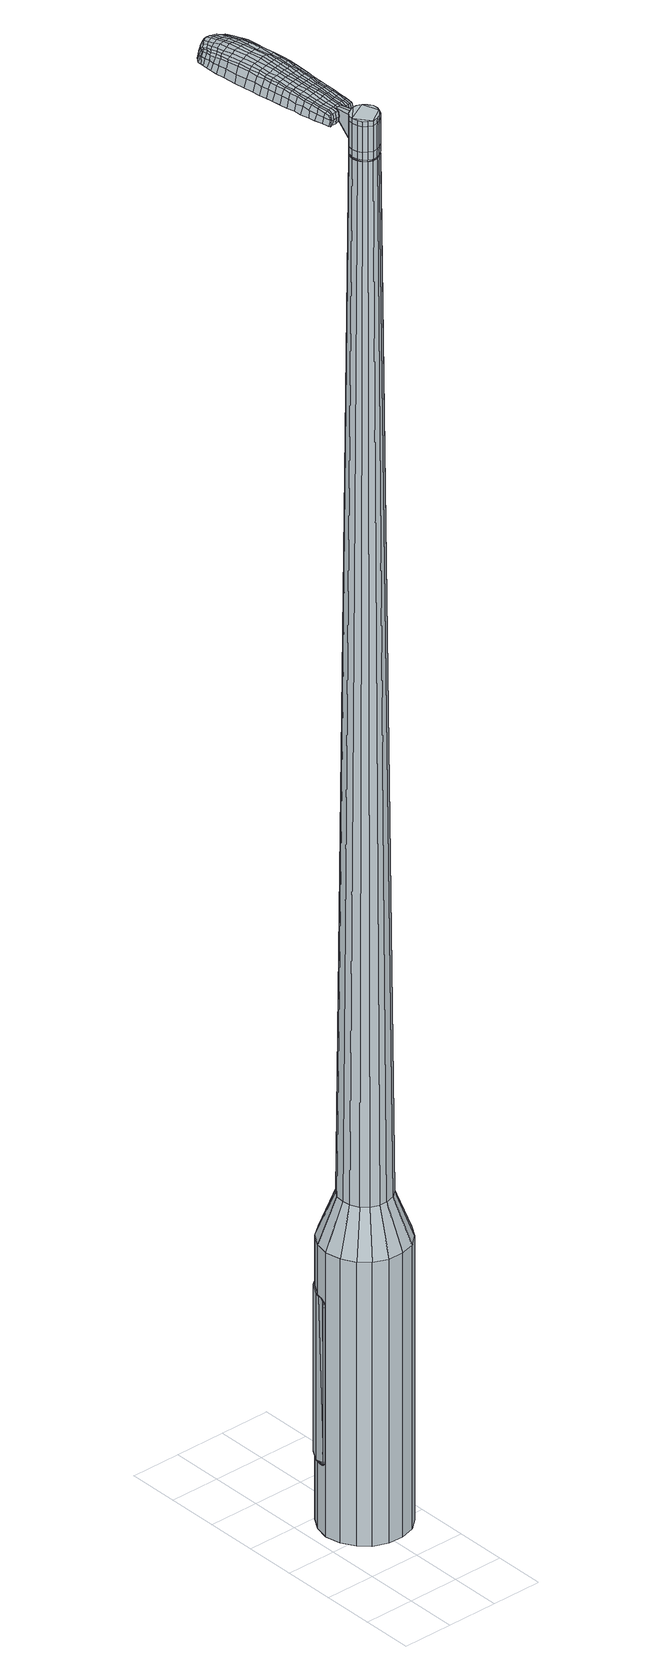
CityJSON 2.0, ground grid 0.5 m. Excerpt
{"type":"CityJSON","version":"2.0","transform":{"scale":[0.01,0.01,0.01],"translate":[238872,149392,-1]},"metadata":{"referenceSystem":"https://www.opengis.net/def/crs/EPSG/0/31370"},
"CityObjects":{
"object1":{"type":"GenericCityObject","attributes":{"cluster":950,"mean_distance_to_centroid":0.199,"new_centroid_x":238872.56,"new_centroid_y":149393.19,"mean_distance_to_camera":15.65,"H1":8.46,"H2":8.27,"Z_final":111.48,"cluster2":-1,"proj_x":238878.84,"proj_y":149392.28,"id_line":51555,"bearing_l":8.29,"distance":6.35,"orientation":"left","G_obj":98.29},"geometry":[{"type":"MultiSurface","lod":"2","boundaries":[[[0,1,2,3]],[[1,4,5,2]],[[4,6,7,5]],[[6,8,9,7]],[[8,10,11,9]],[[10,12,13,11]],[[12,14,15,13]],[[14,16,17,15]],[[16,18,19,17]],[[18,20,21,19]],[[20,22,23,21]],[[22,24,25,23]],[[24,26,27,25]],[[26,28,29,27]],[[28,30,31,29]],[[30,32,33,31]],[[32,34,35,33]],[[34,0,3,35]],[[36,37,38,39]],[[38,40,41,42]],[[41,43,42]],[[42,44,45,46]],[[45,47,46]],[[46,48,49,50]],[[49,51,50]],[[42,46,50,38]],[[50,52,39,38]],[[53,36,39]],[[2,5,7,35]],[[7,9,11,15]],[[11,13,15]],[[15,17,19,23]],[[19,21,23]],[[23,25,27,31]],[[27,29,31]],[[15,23,31,7]],[[31,33,35,7]],[[3,2,35]],[[1,0,54,55]],[[0,34,56,54]],[[34,32,57,56]],[[32,30,58,57]],[[30,28,59,58]],[[28,26,60,59]],[[26,24,61,60]],[[24,22,62,61]],[[22,20,63,62]],[[20,18,64,63]],[[18,16,65,64]],[[16,14,66,65]],[[14,12,67,66]],[[12,10,68,67]],[[10,8,69,68]],[[8,6,70,69]],[[6,4,71,70]],[[4,1,55,71]],[[55,54,72,73]],[[54,56,74,72]],[[56,57,75,74]],[[57,58,76,75]],[[58,59,77,76]],[[59,60,78,77]],[[60,61,79,78]],[[61,62,80,79]],[[62,63,81,80]],[[63,64,82,81]],[[64,65,83,82]],[[65,66,84,83]],[[66,67,85,84]],[[67,68,86,85]],[[68,69,87,86]],[[69,70,88,87]],[[70,71,89,88]],[[71,55,73,89]],[[90,91,92,93]],[[94,95,91,90]],[[96,97,95,94]],[[98,99,97,96]],[[100,101,99,98]],[[102,103,101,100]],[[104,105,103,102]],[[106,107,105,104]],[[108,109,107,106]],[[110,111,109,108]],[[83,112,111,110]],[[113,114,112,83]],[[85,115,114,113]],[[86,116,115,85]],[[117,118,116,86]],[[88,119,118,117]],[[120,121,119,88]],[[93,92,121,120]],[[122,123,124,125]],[[126,122,125,127]],[[128,126,127,129]],[[130,128,129,131]],[[132,130,131,133]],[[134,132,133,135]],[[136,134,135,137]],[[138,136,137,139]],[[140,138,139,141]],[[142,140,141,143]],[[144,142,143,145]],[[146,144,145,147]],[[148,146,147,149]],[[150,148,149,151]],[[152,150,151,153]],[[154,152,153,155]],[[73,72,90,93]],[[72,74,94,90]],[[74,75,96,94]],[[75,76,98,96]],[[76,77,100,98]],[[77,78,102,100]],[[78,79,104,102]],[[79,80,106,104]],[[80,81,108,106]],[[81,82,110,108]],[[82,83,110]],[[84,113,83]],[[84,85,113]],[[87,117,86]],[[87,88,117]],[[89,120,88]],[[89,73,93,120]],[[156,157,92,91]],[[157,158,121,92]],[[158,119,121]],[[159,118,119]],[[159,116,118]],[[160,114,115]],[[160,112,114]],[[161,111,112]],[[161,162,109,111]],[[162,163,107,109]],[[163,164,105,107]],[[164,165,103,105]],[[165,166,101,103]],[[166,167,99,101]],[[167,168,97,99]],[[168,169,95,97]],[[169,156,91,95]],[[39,52,154,170]],[[157,156,171,155]],[[53,39,170,123]],[[156,169,124,171]],[[36,53,123,122]],[[169,168,125,124]],[[37,36,122,126]],[[168,167,127,125]],[[38,37,126,128]],[[167,166,129,127]],[[40,38,128,130]],[[166,165,131,129]],[[41,40,130,132]],[[165,164,133,131]],[[43,41,132,134]],[[164,163,135,133]],[[42,43,134,136]],[[163,162,137,135]],[[44,42,136,138]],[[162,161,139,137]],[[45,44,138,140]],[[161,112,141,139]],[[47,45,140,142]],[[112,160,143,141]],[[46,47,142,144]],[[160,115,145,143]],[[48,46,144,146]],[[115,116,147,145]],[[49,48,146,148]],[[116,159,149,147]],[[51,49,148,150]],[[159,119,151,149]],[[50,51,150,152]],[[119,158,153,151]],[[52,50,152,154]],[[158,157,155,153]],[[154,155,172,173]],[[155,171,174,172]],[[171,124,175,174]],[[124,123,176,175]],[[123,170,177,176]],[[170,154,173,177]],[[178,179,180,181]],[[182,178,181,183]],[[178,182,184,185]],[[179,178,185,186]],[[187,188,189,190]],[[191,187,190,192]],[[187,191,193,194]],[[188,187,194,195]],[[196,197,198,199]],[[200,196,199,201]],[[196,200,202,203]],[[197,196,203,204]],[[205,206,207,208]],[[209,205,208,210]],[[205,209,211,212]],[[206,205,212,213]],[[214,215,216,217]],[[218,214,217,219]],[[214,218,220,221]],[[215,214,221,222]],[[223,224,225,226]],[[227,223,226,228]],[[223,227,229,230]],[[224,223,230,231]],[[232,233,234,235]],[[224,232,235,225]],[[232,224,231,236]],[[233,232,236,237]],[[238,239,240,241]],[[233,238,241,234]],[[238,233,237,242]],[[239,238,242,243]],[[244,182,183,245]],[[239,244,245,240]],[[244,239,243,246]],[[182,244,246,184]],[[247,248,249,250]],[[251,247,250,252]],[[247,251,253,254]],[[248,247,254,255]],[[256,257,258,259]],[[248,256,259,249]],[[256,248,255,260]],[[257,256,260,261]],[[262,263,264,265]],[[257,262,265,258]],[[262,257,261,266]],[[263,262,266,267]],[[268,269,270,271]],[[263,268,271,264]],[[268,263,267,272]],[[269,268,272,273]],[[274,179,186,275]],[[269,274,275,270]],[[274,269,273,276]],[[179,274,276,180]],[[277,278,279,280]],[[281,277,280,282]],[[277,281,283,284]],[[278,277,284,285]],[[286,287,288,289]],[[278,286,289,279]],[[286,278,285,290]],[[287,286,290,291]],[[292,293,294,295]],[[287,292,295,288]],[[292,287,291,296]],[[293,292,296,297]],[[298,191,192,299]],[[293,298,299,294]],[[298,293,297,300]],[[191,298,300,193]],[[301,302,303,304]],[[305,301,304,306]],[[301,305,307,308]],[[302,301,308,309]],[[310,311,312,313]],[[302,310,313,303]],[[310,302,309,314]],[[311,310,314,315]],[[316,317,318,319]],[[311,316,319,312]],[[316,311,315,320]],[[317,316,320,321]],[[322,323,324,325]],[[317,322,325,318]],[[322,317,321,326]],[[323,322,326,327]],[[328,188,195,329]],[[323,328,329,324]],[[328,323,327,330]],[[188,328,330,189]],[[331,217,216,332]],[[333,331,332,334]],[[331,333,335,336]],[[217,331,336,219]],[[337,333,334,338]],[[339,337,338,340]],[[337,339,341,342]],[[333,337,342,335]],[[343,339,340,344]],[[345,343,344,346]],[[343,345,347,348]],[[339,343,348,341]],[[349,345,346,350]],[[351,349,350,352]],[[349,351,353,354]],[[345,349,354,347]],[[355,351,352,356]],[[206,355,356,207]],[[355,206,213,357]],[[351,355,357,353]],[[358,359,204,203]],[[360,358,203,202]],[[358,360,361,362]],[[359,358,362,363]],[[364,365,363,362]],[[366,364,362,361]],[[364,366,367,368]],[[365,364,368,369]],[[370,371,369,368]],[[372,370,368,367]],[[370,372,373,374]],[[371,370,374,375]],[[376,377,375,374]],[[378,376,374,373]],[[376,378,211,209]],[[377,376,209,210]],[[379,380,381,382]],[[281,379,382,283]],[[379,281,282,383]],[[380,379,383,384]],[[385,200,201,386]],[[380,385,386,381]],[[385,380,384,387]],[[200,385,387,202]],[[388,389,390,391]],[[227,388,391,229]],[[388,227,228,392]],[[389,388,392,393]],[[394,395,396,397]],[[389,394,397,390]],[[394,389,393,398]],[[395,394,398,399]],[[400,197,204,401]],[[395,400,401,396]],[[400,395,399,402]],[[197,400,402,198]],[[403,404,405,406]],[[185,403,406,186]],[[403,185,184,407]],[[404,403,407,408]],[[409,410,411,412]],[[404,409,412,405]],[[409,404,408,413]],[[410,409,413,414]],[[415,208,207,416]],[[410,415,416,411]],[[415,410,414,417]],[[208,415,417,210]],[[418,419,420,421]],[[190,418,421,192]],[[418,190,189,422]],[[419,418,422,423]],[[424,212,211,425]],[[419,424,425,420]],[[424,419,423,426]],[[212,424,426,213]],[[427,428,429,430]],[[305,427,430,307]],[[427,305,306,431]],[[428,427,431,432]],[[433,218,219,434]],[[428,433,434,429]],[[433,428,432,435]],[[218,433,435,220]],[[436,437,438,439]],[[251,436,439,253]],[[436,251,252,440]],[[437,436,440,441]],[[442,443,444,445]],[[437,442,445,438]],[[442,437,441,446]],[[443,442,446,447]],[[448,215,222,449]],[[443,448,449,444]],[[448,443,447,450]],[[215,448,450,216]],[[451,452,441,440]],[[250,451,440,252]],[[451,250,249,453]],[[452,451,453,454]],[[455,456,447,446]],[[452,455,446,441]],[[455,452,454,457]],[[456,455,457,458]],[[459,332,216,450]],[[456,459,450,447]],[[459,456,458,460]],[[332,459,460,334]],[[461,462,463,464]],[[308,461,464,309]],[[461,308,307,430]],[[462,461,430,429]],[[465,336,335,466]],[[462,465,466,463]],[[465,462,429,434]],[[336,465,434,219]],[[467,468,454,453]],[[259,467,453,249]],[[467,259,258,469]],[[468,467,469,470]],[[471,472,458,457]],[[468,471,457,454]],[[471,468,470,473]],[[472,471,473,474]],[[475,338,334,460]],[[472,475,460,458]],[[475,472,474,476]],[[338,475,476,340]],[[477,478,479,480]],[[314,477,480,315]],[[477,314,309,464]],[[478,477,464,463]],[[481,342,341,482]],[[478,481,482,479]],[[481,478,463,466]],[[342,481,466,335]],[[483,484,470,469]],[[265,483,469,258]],[[483,265,264,485]],[[484,483,485,486]],[[487,488,474,473]],[[484,487,473,470]],[[487,484,486,489]],[[488,487,489,490]],[[491,344,340,476]],[[488,491,476,474]],[[491,488,490,492]],[[344,491,492,346]],[[493,494,495,496]],[[320,493,496,321]],[[493,320,315,480]],[[494,493,480,479]],[[497,348,347,498]],[[494,497,498,495]],[[497,494,479,482]],[[348,497,482,341]],[[499,500,486,485]],[[271,499,485,264]],[[499,271,270,501]],[[500,499,501,502]],[[503,504,490,489]],[[500,503,489,486]],[[503,500,502,505]],[[504,503,505,506]],[[507,350,346,492]],[[504,507,492,490]],[[507,504,506,508]],[[350,507,508,352]],[[509,510,511,512]],[[326,509,512,327]],[[509,326,321,496]],[[510,509,496,495]],[[513,354,353,514]],[[510,513,514,511]],[[513,510,495,498]],[[354,513,498,347]],[[515,516,502,501]],[[275,515,501,270]],[[515,275,186,406]],[[516,515,406,405]],[[517,518,506,505]],[[516,517,505,502]],[[517,516,405,412]],[[518,517,412,411]],[[519,356,352,508]],[[518,519,508,506]],[[519,518,411,416]],[[356,519,416,207]],[[520,521,423,422]],[[330,520,422,189]],[[520,330,327,512]],[[521,520,512,511]],[[522,357,213,426]],[[521,522,426,423]],[[522,521,511,514]],[[357,522,514,353]],[[523,524,384,383]],[[280,523,383,282]],[[523,280,279,525]],[[524,523,525,526]],[[527,360,202,387]],[[524,527,387,384]],[[527,524,526,528]],[[360,527,528,361]],[[529,530,531,532]],[[230,529,532,231]],[[529,230,229,391]],[[530,529,391,390]],[[533,534,535,536]],[[530,533,536,531]],[[533,530,390,397]],[[534,533,397,396]],[[537,359,363,538]],[[534,537,538,535]],[[537,534,396,401]],[[359,537,401,204]],[[539,540,526,525]],[[289,539,525,279]],[[539,289,288,541]],[[540,539,541,542]],[[543,366,361,528]],[[540,543,528,526]],[[543,540,542,544]],[[366,543,544,367]],[[545,546,547,548]],[[236,545,548,237]],[[545,236,231,532]],[[546,545,532,531]],[[549,550,551,552]],[[546,549,552,547]],[[549,546,531,536]],[[550,549,536,535]],[[553,365,369,554]],[[550,553,554,551]],[[553,550,535,538]],[[365,553,538,363]],[[555,556,542,541]],[[295,555,541,288]],[[555,295,294,557]],[[556,555,557,558]],[[559,372,367,544]],[[556,559,544,542]],[[559,556,558,560]],[[372,559,560,373]],[[561,562,563,564]],[[242,561,564,243]],[[561,242,237,548]],[[562,561,548,547]],[[565,566,567,568]],[[562,565,568,563]],[[565,562,547,552]],[[566,565,552,551]],[[569,371,375,570]],[[566,569,570,567]],[[569,566,551,554]],[[371,569,554,369]],[[571,572,558,557]],[[299,571,557,294]],[[571,299,192,421]],[[572,571,421,420]],[[573,378,373,560]],[[572,573,560,558]],[[573,572,420,425]],[[378,573,425,211]],[[574,575,408,407]],[[246,574,407,184]],[[574,246,243,564]],[[575,574,564,563]],[[576,577,414,413]],[[575,576,413,408]],[[576,575,563,568]],[[577,576,568,567]],[[578,377,210,417]],[[577,578,417,414]],[[578,577,567,570]],[[377,578,570,375]],[[579,580,581,582]],[[582,581,583,584]],[[585,583,581,586]],[[586,581,580,587]],[[588,589,590,591]],[[591,590,592,593]],[[594,592,590,595]],[[595,590,589,596]],[[597,598,599,600]],[[600,599,601,602]],[[603,601,599,604]],[[604,599,598,605]],[[606,607,608,609]],[[609,608,610,611]],[[612,610,608,613]],[[613,608,607,614]],[[615,616,617,618]],[[618,617,619,620]],[[621,619,617,622]],[[622,617,616,623]],[[624,625,626,627]],[[627,626,628,629]],[[630,628,626,631]],[[631,626,625,632]],[[633,634,635,636]],[[636,635,625,624]],[[632,625,635,637]],[[637,635,634,638]],[[639,640,641,642]],[[642,641,634,633]],[[638,634,641,643]],[[643,641,640,644]],[[584,583,645,646]],[[646,645,640,639]],[[644,640,645,647]],[[647,645,583,585]],[[648,649,650,651]],[[651,650,652,653]],[[654,652,650,655]],[[655,650,649,656]],[[657,658,659,660]],[[660,659,649,648]],[[656,649,659,661]],[[661,659,658,662]],[[663,664,665,666]],[[666,665,658,657]],[[662,658,665,667]],[[667,665,664,668]],[[669,670,671,672]],[[672,671,664,663]],[[668,664,671,673]],[[673,671,670,674]],[[587,580,675,676]],[[676,675,670,669]],[[674,670,675,677]],[[677,675,580,579]],[[678,679,680,681]],[[681,680,682,683]],[[684,682,680,685]],[[685,680,679,686]],[[687,688,689,690]],[[690,689,679,678]],[[686,679,689,691]],[[691,689,688,692]],[[693,694,695,696]],[[696,695,688,687]],[[692,688,695,697]],[[697,695,694,698]],[[593,592,699,700]],[[700,699,694,693]],[[698,694,699,701]],[[701,699,592,594]],[[702,703,704,705]],[[705,704,706,707]],[[708,706,704,709]],[[709,704,703,710]],[[711,712,713,714]],[[714,713,703,702]],[[710,703,713,715]],[[715,713,712,716]],[[717,718,719,720]],[[720,719,712,711]],[[716,712,719,721]],[[721,719,718,722]],[[723,724,725,726]],[[726,725,718,717]],[[722,718,725,727]],[[727,725,724,728]],[[596,589,729,730]],[[730,729,724,723]],[[728,724,729,731]],[[731,729,589,588]],[[615,618,732,733]],[[733,732,734,735]],[[736,734,732,737]],[[737,732,618,620]],[[735,734,738,739]],[[739,738,740,741]],[[742,740,738,743]],[[743,738,734,736]],[[741,740,744,745]],[[745,744,746,747]],[[748,746,744,749]],[[749,744,740,742]],[[747,746,750,751]],[[751,750,752,753]],[[754,752,750,755]],[[755,750,746,748]],[[753,752,756,757]],[[757,756,607,606]],[[614,607,756,758]],[[758,756,752,754]],[[605,759,760,604]],[[604,760,761,603]],[[762,761,760,763]],[[763,760,759,764]],[[764,765,766,763]],[[763,766,767,762]],[[768,767,766,769]],[[769,766,765,770]],[[770,771,772,769]],[[769,772,773,768]],[[774,773,772,775]],[[775,772,771,776]],[[776,777,778,775]],[[775,778,779,774]],[[612,779,778,610]],[[610,778,777,611]],[[780,781,782,783]],[[783,782,682,684]],[[683,682,782,784]],[[784,782,781,785]],[[602,601,786,787]],[[787,786,781,780]],[[785,781,786,788]],[[788,786,601,603]],[[789,790,791,792]],[[792,791,628,630]],[[629,628,791,793]],[[793,791,790,794]],[[795,796,797,798]],[[798,797,790,789]],[[794,790,797,799]],[[799,797,796,800]],[[605,598,801,802]],[[802,801,796,795]],[[800,796,801,803]],[[803,801,598,597]],[[804,805,806,807]],[[807,806,586,587]],[[585,586,806,808]],[[808,806,805,809]],[[810,811,812,813]],[[813,812,805,804]],[[809,805,812,814]],[[814,812,811,815]],[[606,609,816,817]],[[817,816,811,810]],[[815,811,816,818]],[[818,816,609,611]],[[819,820,821,822]],[[822,821,591,593]],[[588,591,821,823]],[[823,821,820,824]],[[612,613,825,826]],[[826,825,820,819]],[[824,820,825,827]],[[827,825,613,614]],[[828,829,830,831]],[[831,830,706,708]],[[707,706,830,832]],[[832,830,829,833]],[[620,619,834,835]],[[835,834,829,828]],[[833,829,834,836]],[[836,834,619,621]],[[837,838,839]],[[839,838,652,654]],[[653,652,838,840]],[[840,838,841]],[[842,843,844,845]],[[845,844,838,837]],[[841,838,844,846]],[[846,844,843,847]],[[623,616,848,849]],[[849,848,843,842]],[[847,843,848,850]],[[850,848,616,615]],[[841,851,852,840]],[[840,852,651,653]],[[648,651,852,853]],[[853,852,851,854]],[[847,855,856,846]],[[846,856,851,841]],[[854,851,856,857]],[[857,856,855,858]],[[615,733,859,850]],[[850,859,855,847]],[[858,855,859,860]],[[860,859,733,735]],[[861,862,863,864]],[[864,863,709,710]],[[708,709,863,831]],[[831,863,862,828]],[[736,737,865,866]],[[866,865,862,861]],[[828,862,865,835]],[[835,865,737,620]],[[854,867,853]],[[853,867,660,648]],[[657,660,867,868]],[[868,867,869]],[[858,870,871,857]],[[857,871,867,854]],[[869,867,871,872]],[[872,871,870,873]],[[735,739,874,860]],[[860,874,870,858]],[[873,870,874,875]],[[875,874,739,741]],[[876,877,878,879]],[[879,878,715,716]],[[710,715,878,864]],[[864,878,877,861]],[[742,743,880,881]],[[881,880,877,876]],[[861,877,880,866]],[[866,880,743,736]],[[869,882,883,868]],[[868,883,666,657]],[[663,666,883,884]],[[884,883,882,885]],[[873,886,887,872]],[[872,887,882,869]],[[885,882,887,888]],[[888,887,886,889]],[[741,745,890,875]],[[875,890,886,873]],[[889,886,890,891]],[[891,890,745,747]],[[892,893,894,895]],[[895,894,721,722]],[[716,721,894,879]],[[879,894,893,876]],[[748,749,896,897]],[[897,896,893,892]],[[876,893,896,881]],[[881,896,749,742]],[[885,898,899,884]],[[884,899,672,663]],[[669,672,899,900]],[[900,899,898,901]],[[889,902,903,888]],[[888,903,898,885]],[[901,898,903,904]],[[904,903,902,905]],[[747,751,906,891]],[[891,906,902,889]],[[905,902,906,907]],[[907,906,751,753]],[[908,909,910,911]],[[911,910,727,728]],[[722,727,910,895]],[[895,910,909,892]],[[754,755,912,913]],[[913,912,909,908]],[[892,909,912,897]],[[897,912,755,748]],[[901,914,915,900]],[[900,915,676,669]],[[587,676,915,807]],[[807,915,914,804]],[[905,916,917,904]],[[904,917,914,901]],[[804,914,917,813]],[[813,917,916,810]],[[753,757,918,907]],[[907,918,916,905]],[[810,916,918,817]],[[817,918,757,606]],[[824,919,920,823]],[[823,920,731,588]],[[728,731,920,911]],[[911,920,919,908]],[[614,758,921,827]],[[827,921,919,824]],[[908,919,921,913]],[[913,921,758,754]],[[785,922,923,784]],[[784,923,681,683]],[[678,681,923,924]],[[924,923,922,925]],[[603,761,926,788]],[[788,926,922,785]],[[925,922,926,927]],[[927,926,761,762]],[[928,929,930,931]],[[931,930,631,632]],[[630,631,930,792]],[[792,930,929,789]],[[932,933,934,935]],[[935,934,929,928]],[[789,929,934,798]],[[798,934,933,795]],[[764,759,936,937]],[[937,936,933,932]],[[795,933,936,802]],[[802,936,759,605]],[[925,938,939,924]],[[924,939,690,678]],[[687,690,939,940]],[[940,939,938,941]],[[762,767,942,927]],[[927,942,938,925]],[[941,938,942,943]],[[943,942,767,768]],[[944,945,946,947]],[[947,946,637,638]],[[632,637,946,931]],[[931,946,945,928]],[[948,949,950,951]],[[951,950,945,944]],[[928,945,950,935]],[[935,950,949,932]],[[770,765,952,953]],[[953,952,949,948]],[[932,949,952,937]],[[937,952,765,764]],[[941,954,955,940]],[[940,955,696,687]],[[693,696,955,956]],[[956,955,954,957]],[[768,773,958,943]],[[943,958,954,941]],[[957,954,958,959]],[[959,958,773,774]],[[960,961,962,963]],[[963,962,643,644]],[[638,643,962,947]],[[947,962,961,944]],[[964,965,966,967]],[[967,966,961,960]],[[944,961,966,951]],[[951,966,965,948]],[[776,771,968,969]],[[969,968,965,964]],[[948,965,968,953]],[[953,968,771,770]],[[957,970,971,956]],[[956,971,700,693]],[[593,700,971,822]],[[822,971,970,819]],[[774,779,972,959]],[[959,972,970,957]],[[819,970,972,826]],[[826,972,779,612]],[[809,973,974,808]],[[808,974,647,585]],[[644,647,974,963]],[[963,974,973,960]],[[815,975,976,814]],[[814,976,973,809]],[[960,973,976,967]],[[967,976,975,964]],[[611,777,977,818]],[[818,977,975,815]],[[964,975,977,969]],[[969,977,777,776]],[[579,582,181,180]],[[582,584,183,181]],[[594,595,194,193]],[[595,596,195,194]],[[597,600,199,198]],[[600,602,201,199]],[[621,622,221,220]],[[622,623,222,221]],[[624,627,226,225]],[[627,629,228,226]],[[633,636,235,234]],[[636,624,225,235]],[[639,642,241,240]],[[642,633,234,241]],[[584,646,245,183]],[[646,639,240,245]],[[654,655,254,253]],[[655,656,255,254]],[[656,661,260,255]],[[661,662,261,260]],[[662,667,266,261]],[[667,668,267,266]],[[668,673,272,267]],[[673,674,273,272]],[[674,677,276,273]],[[677,579,180,276]],[[684,685,284,283]],[[685,686,285,284]],[[686,691,290,285]],[[691,692,291,290]],[[692,697,296,291]],[[697,698,297,296]],[[698,701,300,297]],[[701,594,193,300]],[[702,705,304,303]],[[705,707,306,304]],[[711,714,313,312]],[[714,702,303,313]],[[717,720,319,318]],[[720,711,312,319]],[[723,726,325,324]],[[726,717,318,325]],[[596,730,329,195]],[[730,723,324,329]],[[780,783,382,381]],[[783,684,283,382]],[[602,787,386,201]],[[787,780,381,386]],[[629,793,392,228]],[[793,794,393,392]],[[794,799,398,393]],[[799,800,399,398]],[[800,803,402,399]],[[803,597,198,402]],[[707,832,431,306]],[[832,833,432,431]],[[833,836,435,432]],[[836,621,220,435]],[[837,839,439,438]],[[839,654,253,439]],[[842,845,445,444]],[[845,837,438,445]],[[623,849,449,222]],[[849,842,444,449]],[[978,979,980,981]],[[982,983,981,980]],[[984,985,986,987]],[[988,989,990,991]],[[979,992,993,980]],[[994,982,980,993]],[[995,984,987,996]],[[997,998,989,988]],[[992,999,1000,993]],[[1000,1001,994,993]],[[1002,995,996,1003]],[[1004,998,997,1005]],[[999,1006,1007,1000]],[[1007,1008,1001,1000]],[[1009,1002,1003,1010]],[[1011,1004,1005,1012]],[[1013,1014,1015,1016]],[[1017,1018,1014,1013]],[[1017,1019,1020,1018]],[[1019,1021,1022,1020]],[[1023,1024,1025,1026]],[[1027,1028,1024,1023]],[[1029,1030,1028,1027]],[[1031,1032,1030,1029]],[[1026,1015,1014,1023]],[[1023,1014,1018,1027]],[[1018,1020,1029,1027]],[[1020,1022,1031,1029]],[[987,986,983,982]],[[996,987,982,994]],[[1001,1003,996,994]],[[1008,1010,1003,1001]],[[988,991,985,984]],[[997,988,984,995]],[[1005,997,995,1002]],[[1012,1005,1002,1009]],[[989,1013,1016,990]],[[998,1017,1013,989]],[[1019,1017,998,1004]],[[1021,1019,1004,1011]],[[1033,1034,1035,1036]],[[1035,1037,1038,1039]],[[1035,1039,1040,1041]],[[1035,1041,1036]],[[1042,1033,1036,1043]],[[1044,1043,1036,1045]],[[1046,1045,1036]],[[1047,1035,1034,1048]],[[1049,1047,1048,1050]],[[1051,1049,1050,1052]],[[1053,1051,1052,1054]],[[1055,1053,1054,1056]],[[1056,1057,1058,1059]],[[1056,1059,1060,1061]],[[1056,1061,1062,1063]],[[1062,1064,1065,1066]],[[1062,1066,1067,1068]],[[1062,1068,1063]],[[1056,1063,1055]],[[1069,1070,1034,1033]],[[1071,1072,1037,1035]],[[1073,1074,1046,1036]],[[1070,1075,1048,1034]],[[1076,1071,1035,1047]],[[1075,1077,1050,1048]],[[1078,1076,1047,1049]],[[1077,1079,1052,1050]],[[1080,1078,1049,1051]],[[1079,1081,1054,1052]],[[1082,1080,1051,1053]],[[1081,1083,1056,1054]],[[1084,1082,1053,1055]],[[1083,1085,1057,1056]],[[1086,1087,1064,1062]],[[1088,1084,1055,1063]],[[1058,1057,1085,1089]],[[1059,1058,1089,1090]],[[1060,1059,1090,1091]],[[1061,1060,1091,1092]],[[1062,1061,1092,1086]],[[1093,1069,1033,1042]],[[1094,1093,1042,1043]],[[1095,1094,1043,1044]],[[1096,1095,1044,1045]],[[1074,1096,1045,1046]],[[1038,1037,1072,1097]],[[1065,1064,1087,1098]],[[1039,1038,1097,1099]],[[1040,1039,1099,1100]],[[1041,1040,1100,1101]],[[1036,1041,1101,1073]],[[1066,1065,1098,1102]],[[1067,1066,1102,1103]],[[1068,1067,1103,1104]],[[1063,1068,1104,1088]]]}]}
},
"vertices":[
[48,162,384],[62,162,384],[62,162,96],[48,162,96],[76,157,384],[76,157,96],[87,147,384],[87,147,96],[94,134,384],[94,134,96],[96,119,384],[96,119,96],[93,105,384],[93,105,96],[85,92,384],[85,92,96],[74,83,384],[74,83,96],[60,79,384],[60,79,96],[45,79,384],[45,79,96],[31,85,384],[31,85,96],[21,94,384],[21,94,96],[14,107,384],[14,107,96],[11,122,384],[11,122,96],[14,136,384],[14,136,96],[22,149,384],[22,149,96],[34,158,384],[34,158,96],[44,130,1524],[41,126,1524],[40,121,1524],[52,134,1524],[41,116,1524],[43,112,1524],[51,107,1524],[47,109,1524],[56,107,1524],[60,109,1524],[66,116,1524],[64,112,1524],[67,120,1524],[67,125,1524],[61,132,1524],[64,129,1524],[56,134,1524],[47,132,1524],[50,146,429],[59,145,429],[42,143,429],[35,137,429],[30,130,429],[29,121,429],[30,113,429],[34,105,429],[40,99,429],[49,96,429],[57,96,429],[66,98,429],[73,104,429],[77,111,429],[79,120,429],[78,128,429],[73,136,429],[67,142,429],[52,134,1483],[56,134,1483],[47,132,1483],[44,130,1483],[41,126,1483],[40,121,1483],[41,116,1483],[43,112,1483],[47,109,1483],[51,107,1483],[56,107,1483],[60,109,1483],[64,112,1483],[66,116,1483],[67,120,1483],[67,125,1483],[64,129,1483],[61,132,1483],[52,133,1483],[52,133,1485],[56,133,1485],[56,133,1483],[48,132,1483],[48,132,1485],[44,129,1483],[44,129,1485],[42,125,1483],[42,125,1485],[41,121,1483],[41,121,1485],[42,117,1483],[42,117,1485],[44,113,1483],[44,113,1485],[47,110,1483],[47,110,1485],[51,108,1483],[51,108,1485],[56,108,1483],[56,108,1485],[60,109,1485],[63,112,1483],[63,112,1485],[66,116,1485],[67,120,1485],[66,125,1483],[66,125,1485],[64,129,1485],[60,132,1483],[60,132,1485],[44,130,1519],[47,132,1519],[47,132,1493],[44,130,1493],[41,126,1519],[41,126,1493],[40,121,1519],[40,121,1493],[41,116,1519],[41,116,1493],[43,112,1519],[43,112,1493],[47,109,1519],[47,109,1493],[51,107,1519],[51,107,1493],[56,107,1519],[56,107,1493],[60,109,1519],[60,109,1493],[64,112,1519],[64,112,1493],[66,116,1519],[66,116,1493],[67,120,1519],[67,120,1493],[67,125,1519],[67,125,1493],[64,129,1519],[64,129,1493],[61,132,1519],[61,132,1493],[56,134,1519],[56,134,1493],[52,134,1485],[56,134,1485],[61,132,1485],[67,125,1485],[64,112,1485],[56,107,1485],[51,107,1485],[47,109,1485],[43,112,1485],[41,116,1485],[40,121,1485],[41,126,1485],[44,130,1485],[47,132,1485],[52,134,1519],[52,134,1493],[52,153,1513],[52,153,1518],[49,152,1513],[46,152,1513],[46,152,1518],[49,152,1518],[58,228,1519],[58,221,1518],[60,223,1509],[59,230,1510],[57,237,1519],[58,239,1510],[55,236,1526],[56,227,1525],[57,220,1525],[20,223,1519],[21,216,1518],[23,215,1525],[21,222,1525],[18,232,1519],[20,231,1526],[16,233,1510],[18,224,1510],[19,217,1509],[26,298,1519],[30,299,1519],[30,300,1513],[26,299,1513],[23,297,1519],[22,298,1513],[23,295,1524],[27,297,1524],[30,297,1524],[37,225,1530],[38,218,1529],[41,218,1529],[40,225,1530],[36,234,1531],[39,235,1531],[32,233,1530],[33,224,1530],[35,217,1529],[49,145,1512],[52,146,1512],[51,147,1517],[49,146,1517],[46,145,1512],[46,146,1517],[46,146,1506],[49,146,1506],[52,146,1506],[48,287,1519],[49,284,1519],[50,285,1512],[49,288,1512],[47,289,1518],[48,290,1512],[46,288,1522],[47,286,1523],[48,283,1524],[50,279,1519],[51,274,1519],[52,275,1512],[51,280,1512],[49,278,1524],[50,273,1525],[52,268,1519],[54,260,1519],[55,261,1511],[54,269,1511],[51,267,1526],[52,259,1526],[55,249,1519],[57,250,1510],[54,248,1526],[64,155,1513],[64,162,1513],[63,162,1518],[63,154,1517],[64,149,1512],[64,150,1516],[65,150,1506],[65,156,1507],[65,164,1507],[63,170,1514],[62,177,1515],[61,176,1520],[62,169,1519],[64,171,1507],[64,179,1507],[62,185,1515],[61,192,1516],[60,191,1522],[60,184,1521],[63,186,1508],[62,194,1508],[60,200,1517],[60,207,1517],[58,206,1524],[59,199,1523],[62,201,1508],[61,208,1509],[59,214,1518],[58,213,1524],[60,216,1509],[12,283,1519],[12,279,1519],[14,279,1524],[14,283,1523],[13,285,1518],[14,285,1522],[11,286,1512],[11,283,1512],[11,280,1512],[13,274,1519],[13,269,1519],[14,268,1525],[14,274,1524],[11,275,1512],[11,270,1512],[14,263,1519],[15,255,1519],[16,254,1526],[15,262,1526],[12,264,1511],[13,256,1511],[16,243,1519],[18,243,1526],[15,244,1510],[34,151,1513],[33,158,1513],[31,159,1507],[33,152,1507],[36,145,1512],[35,146,1506],[36,146,1516],[35,150,1517],[34,158,1518],[31,166,1514],[30,173,1515],[28,174,1507],[30,166,1507],[33,165,1519],[31,172,1520],[28,180,1515],[27,188,1516],[25,188,1508],[27,181,1508],[30,180,1521],[28,187,1522],[25,195,1517],[24,202,1517],[22,203,1509],[24,196,1508],[27,194,1523],[25,201,1524],[22,209,1518],[21,210,1509],[24,208,1524],[48,152,1519],[51,152,1519],[47,159,1520],[50,159,1520],[44,159,1520],[45,151,1519],[46,166,1522],[49,167,1522],[45,174,1523],[48,174,1523],[42,173,1523],[43,166,1521],[44,181,1524],[46,182,1524],[43,189,1525],[45,189,1525],[39,188,1525],[41,181,1524],[42,196,1526],[44,196,1526],[40,203,1527],[43,204,1527],[37,203,1527],[38,195,1526],[39,210,1528],[42,211,1528],[36,210,1528],[27,294,1527],[31,294,1527],[23,292,1526],[24,288,1527],[28,289,1528],[31,290,1528],[29,283,1529],[32,283,1529],[25,282,1528],[26,275,1530],[30,276,1530],[33,276,1530],[31,269,1531],[34,269,1531],[27,268,1530],[28,259,1531],[32,259,1531],[36,260,1531],[34,247,1531],[37,247,1531],[30,246,1531],[13,287,1518],[15,290,1519],[14,291,1513],[12,288,1513],[14,286,1523],[16,289,1523],[18,293,1519],[18,294,1513],[19,292,1524],[46,291,1518],[44,293,1518],[43,292,1523],[45,290,1523],[47,292,1513],[44,294,1513],[41,295,1519],[37,297,1519],[37,296,1524],[41,294,1523],[41,296,1513],[38,298,1513],[34,298,1519],[34,297,1524],[34,299,1513],[55,227,1528],[53,227,1528],[54,220,1528],[56,220,1527],[54,236,1528],[52,236,1529],[50,227,1529],[47,226,1530],[48,219,1529],[51,219,1528],[49,235,1529],[46,235,1530],[44,226,1530],[45,219,1529],[43,235,1531],[23,222,1528],[25,223,1529],[24,232,1529],[21,231,1528],[24,215,1527],[26,216,1528],[29,224,1529],[28,233,1530],[30,216,1528],[37,144,1512],[39,144,1512],[39,145,1517],[37,145,1517],[36,144,1506],[38,145,1506],[42,144,1512],[43,146,1517],[42,145,1506],[64,147,1512],[62,147,1512],[63,148,1506],[64,148,1506],[63,148,1517],[61,148,1517],[60,147,1512],[57,146,1512],[57,147,1506],[60,148,1506],[59,148,1517],[56,147,1517],[54,146,1512],[54,147,1506],[54,147,1517],[62,154,1519],[60,153,1519],[61,161,1520],[60,161,1520],[58,153,1519],[56,153,1519],[57,161,1520],[55,160,1520],[53,152,1519],[52,160,1520],[37,150,1519],[39,150,1519],[37,158,1520],[35,158,1520],[42,151,1519],[40,158,1520],[61,169,1521],[59,168,1521],[60,176,1522],[58,176,1522],[57,168,1521],[54,168,1521],[56,175,1522],[53,175,1523],[51,167,1522],[50,175,1523],[34,165,1521],[36,165,1521],[35,172,1522],[32,172,1522],[39,166,1521],[38,173,1522],[59,183,1523],[57,183,1523],[58,191,1524],[57,191,1524],[55,183,1523],[52,182,1524],[54,190,1525],[51,190,1525],[49,182,1524],[48,189,1525],[31,179,1523],[33,180,1523],[32,187,1524],[30,187,1524],[37,180,1524],[35,188,1525],[58,198,1525],[56,198,1525],[57,205,1526],[55,205,1526],[53,197,1526],[50,197,1526],[53,205,1527],[50,204,1527],[47,197,1526],[46,204,1527],[28,194,1525],[30,194,1525],[29,202,1526],[27,201,1526],[34,195,1526],[33,202,1527],[56,213,1527],[54,212,1527],[52,212,1527],[49,212,1528],[46,211,1528],[25,208,1527],[28,209,1527],[32,209,1528],[15,284,1525],[16,286,1525],[15,280,1526],[17,282,1526],[19,289,1526],[20,285,1527],[45,287,1525],[44,289,1525],[44,286,1526],[46,284,1525],[41,291,1525],[38,293,1526],[39,289,1527],[42,287,1526],[34,294,1526],[35,290,1527],[15,275,1526],[17,277,1527],[16,269,1527],[18,270,1528],[20,279,1528],[21,273,1529],[47,279,1526],[46,280,1527],[47,274,1528],[49,273,1527],[43,282,1527],[40,283,1528],[41,276,1529],[44,275,1528],[36,283,1528],[37,276,1530],[16,263,1528],[18,264,1529],[17,255,1528],[20,256,1529],[22,266,1529],[24,257,1530],[50,267,1528],[48,268,1528],[49,259,1529],[51,259,1528],[45,268,1529],[42,269,1530],[43,260,1530],[46,260,1530],[38,269,1530],[39,260,1531],[19,243,1529],[22,244,1529],[26,245,1530],[52,247,1528],[51,248,1529],[48,248,1530],[44,248,1530],[41,248,1531],[58,223,1509],[56,221,1518],[56,228,1518],[57,230,1509],[55,237,1519],[56,238,1510],[53,236,1525],[54,227,1525],[55,220,1525],[24,216,1525],[23,217,1518],[22,224,1518],[23,223,1525],[20,232,1519],[22,231,1525],[18,233,1510],[20,225,1509],[21,218,1509],[30,297,1513],[30,297,1519],[27,296,1519],[27,297,1513],[24,295,1519],[23,296,1513],[24,293,1524],[27,295,1524],[30,295,1524],[41,219,1528],[38,218,1528],[37,225,1529],[40,226,1529],[36,234,1529],[39,235,1529],[32,234,1529],[34,225,1529],[35,218,1528],[51,149,1516],[51,148,1512],[49,147,1512],[49,148,1516],[46,147,1512],[46,148,1516],[45,148,1506],[48,148,1506],[51,149,1506],[48,284,1512],[47,283,1519],[46,286,1518],[47,287,1512],[45,288,1518],[46,289,1512],[45,287,1522],[45,286,1523],[46,283,1523],[51,274,1512],[49,273,1519],[48,279,1519],[49,280,1512],[47,278,1524],[48,272,1525],[53,261,1511],[52,260,1519],[50,267,1519],[52,269,1511],[49,266,1525],[50,259,1526],[53,248,1519],[55,250,1510],[52,247,1526],[61,162,1518],[62,162,1513],[62,155,1513],[61,154,1517],[62,150,1512],[62,151,1515],[63,151,1506],[63,156,1506],[63,164,1507],[59,176,1520],[60,177,1514],[61,170,1514],[60,169,1519],[62,171,1507],[62,179,1507],[58,191,1522],[59,192,1516],[60,185,1515],[59,184,1521],[61,186,1508],[60,194,1508],[57,206,1523],[58,207,1517],[58,200,1516],[57,199,1522],[60,201,1508],[59,208,1508],[57,214,1517],[56,213,1524],[59,216,1509],[16,279,1523],[14,279,1519],[14,282,1518],[16,282,1523],[15,284,1518],[15,284,1522],[13,285,1512],[13,283,1512],[13,280,1512],[16,268,1525],[15,269,1519],[15,274,1519],[16,274,1524],[13,275,1512],[13,270,1512],[18,254,1526],[17,255,1519],[16,263,1519],[17,262,1525],[14,264,1511],[15,256,1511],[18,244,1519],[20,243,1526],[17,245,1510],[33,159,1507],[35,159,1513],[36,151,1513],[35,152,1506],[37,146,1512],[36,147,1506],[38,147,1515],[37,151,1517],[36,158,1518],[30,174,1507],[32,173,1514],[33,166,1514],[32,167,1507],[34,165,1519],[33,173,1520],[27,189,1508],[29,188,1516],[30,181,1515],[29,182,1508],[31,180,1521],[30,187,1522],[24,203,1508],[26,202,1517],[27,195,1516],[25,196,1508],[29,195,1522],[27,202,1523],[24,210,1517],[23,211,1509],[26,209,1524],[48,153,1518],[50,153,1518],[47,160,1519],[49,160,1519],[44,159,1519],[45,152,1518],[46,167,1520],[48,167,1520],[45,174,1521],[47,175,1521],[42,174,1521],[43,167,1520],[44,182,1523],[46,182,1523],[43,189,1524],[45,190,1524],[39,189,1524],[41,181,1523],[41,196,1525],[44,197,1525],[40,204,1526],[43,204,1526],[37,203,1526],[38,196,1525],[39,211,1527],[42,211,1527],[36,210,1527],[31,293,1526],[27,292,1526],[24,291,1525],[24,287,1526],[28,289,1526],[31,289,1526],[32,283,1528],[29,282,1528],[25,281,1527],[26,274,1528],[30,275,1529],[33,276,1529],[34,269,1530],[31,268,1530],[27,267,1529],[28,259,1530],[32,259,1530],[36,260,1530],[37,247,1530],[34,247,1530],[30,246,1530],[16,289,1513],[17,288,1518],[15,286,1518],[14,287,1512],[16,285,1523],[17,287,1523],[20,292,1519],[19,292,1513],[20,290,1523],[42,290,1523],[42,291,1518],[44,290,1518],[44,288,1523],[45,291,1512],[43,292,1512],[37,294,1523],[37,295,1519],[40,293,1519],[40,292,1523],[40,294,1513],[37,296,1513],[33,296,1519],[34,295,1524],[33,297,1513],[53,220,1527],[52,227,1527],[53,227,1527],[54,220,1526],[52,235,1527],[51,236,1528],[47,219,1528],[47,227,1528],[50,227,1528],[50,220,1527],[49,236,1528],[45,235,1529],[43,226,1529],[44,219,1528],[42,235,1529],[24,232,1528],[26,223,1527],[24,223,1527],[23,231,1527],[25,216,1526],[27,216,1527],[29,224,1528],[28,233,1528],[31,217,1527],[39,147,1516],[39,146,1512],[38,146,1512],[38,147,1516],[37,146,1506],[38,147,1506],[42,147,1512],[42,147,1516],[41,147,1506],[62,150,1506],[62,149,1512],[63,150,1506],[62,150,1516],[61,150,1516],[57,149,1506],[57,149,1512],[59,149,1512],[60,150,1506],[59,150,1516],[56,149,1516],[54,148,1512],[54,149,1506],[54,149,1516],[60,154,1518],[61,154,1518],[60,162,1519],[59,161,1519],[55,154,1518],[58,154,1518],[57,161,1519],[55,161,1519],[53,153,1518],[52,160,1519],[37,158,1519],[39,151,1518],[38,151,1518],[36,158,1519],[42,152,1518],[41,159,1519],[59,169,1520],[59,176,1521],[58,176,1521],[54,168,1520],[56,169,1520],[55,176,1521],[53,176,1521],[51,168,1520],[50,175,1521],[35,173,1521],[36,166,1520],[35,166,1520],[34,173,1521],[39,166,1520],[38,174,1521],[57,184,1522],[58,184,1522],[57,191,1523],[56,191,1523],[52,183,1522],[55,183,1522],[54,191,1523],[51,190,1524],[49,183,1523],[48,190,1524],[32,188,1523],[33,180,1522],[32,180,1522],[31,187,1523],[37,181,1522],[36,188,1523],[55,198,1524],[56,198,1524],[56,206,1525],[55,206,1525],[50,198,1525],[53,198,1524],[52,205,1525],[49,205,1526],[47,197,1525],[46,205,1526],[29,202,1525],[31,195,1524],[29,195,1524],[28,202,1525],[34,195,1524],[33,203,1525],[54,213,1526],[55,213,1526],[48,212,1527],[51,212,1526],[45,212,1527],[28,209,1526],[27,209,1526],[32,210,1526],[17,285,1524],[16,283,1524],[16,280,1525],[17,282,1525],[20,288,1525],[21,285,1525],[44,285,1525],[43,288,1524],[44,286,1524],[45,283,1525],[38,288,1526],[37,292,1525],[40,290,1524],[41,287,1525],[34,293,1525],[35,289,1526],[18,276,1526],[17,275,1526],[17,269,1526],[19,270,1527],[21,279,1526],[22,272,1527],[46,273,1527],[45,280,1526],[46,278,1526],[47,273,1526],[40,275,1528],[39,282,1527],[42,281,1526],[43,275,1527],[36,283,1527],[37,276,1528],[19,264,1527],[18,263,1527],[19,255,1527],[20,256,1528],[23,266,1528],[24,257,1529],[48,259,1528],[47,267,1527],[48,267,1527],[49,259,1527],[42,260,1529],[41,269,1529],[44,268,1528],[45,260,1528],[38,269,1529],[39,260,1530],[22,244,1528],[21,243,1528],[26,245,1529],[50,247,1528],[51,247,1528],[44,248,1529],[47,248,1529],[41,248,1530],[63,150,1508],[57,149,1508],[53,182,1509],[61,183,1509],[51,203,1510],[59,204,1510],[46,242,1512],[55,244,1512],[58,226,1511],[48,225,1511],[43,260,1513],[41,274,1514],[49,275,1514],[52,262,1513],[50,148,1508],[45,181,1509],[42,202,1510],[36,241,1512],[39,223,1511],[34,259,1513],[32,272,1514],[43,147,1508],[37,180,1509],[34,201,1510],[27,240,1512],[30,222,1511],[23,271,1514],[25,258,1513],[37,146,1508],[30,178,1509],[25,199,1510],[18,238,1512],[21,221,1511],[14,270,1514],[15,256,1513],[38,287,1514],[36,291,1514],[43,292,1514],[47,288,1514],[30,286,1514],[29,290,1514],[22,284,1514],[22,289,1514],[13,283,1514],[15,288,1514],[33,296,1515],[29,298,1515],[30,298,1515],[37,296,1515],[29,295,1515],[28,298,1515],[24,294,1515],[27,298,1515],[20,294,1515],[26,298,1515],[13,134,334],[14,138,334],[14,138,165],[10,124,171],[13,134,165],[12,130,165],[11,127,166],[11,125,167],[10,124,169],[12,130,334],[11,127,333],[11,125,332],[10,124,331],[10,124,328],[21,150,165],[21,150,334],[33,159,165],[33,159,334],[48,164,165],[48,164,334],[63,163,165],[63,163,334],[76,158,165],[76,158,334],[80,155,334],[83,153,334],[85,151,333],[86,150,332],[87,149,331],[88,149,328],[80,155,165],[88,149,171],[87,149,169],[86,150,167],[85,151,166],[83,153,165],[15,133,334],[16,137,334],[16,137,165],[15,133,165],[13,123,171],[13,123,328],[24,148,334],[24,148,165],[35,157,334],[35,157,165],[48,161,334],[48,161,165],[62,161,334],[62,161,165],[75,156,334],[75,156,165],[78,153,334],[86,147,328],[86,147,171],[78,153,165],[81,151,334],[83,149,333],[84,148,332],[85,147,331],[15,130,334],[14,127,333],[14,125,332],[13,124,331],[15,130,165],[85,147,169],[14,127,166],[14,125,167],[13,124,169],[84,148,167],[83,149,166],[81,151,165]
]}
